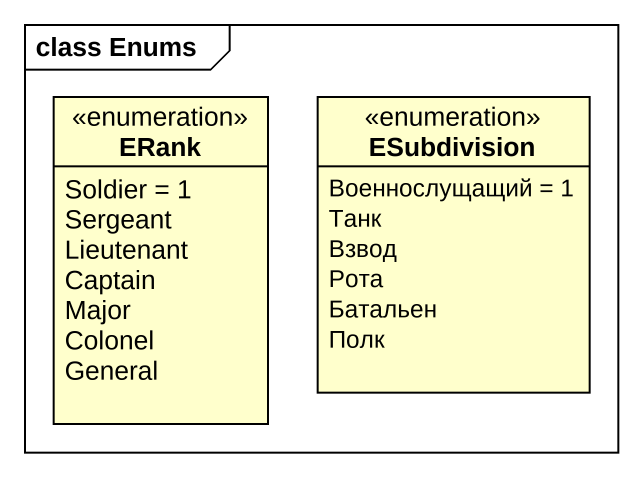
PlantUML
@startuml
mainframe class Enums
hide circle
hide empty members
enum ERank {
  Soldier = 1
  Sergeant
  Lieutenant
  Captain
  Major
  Colonel
  General
}
enum ESubdivision {
  Военнослущащий = 1
  Танк
  Взвод
  Рота
  Батальен
  Полк
}
@enduml
